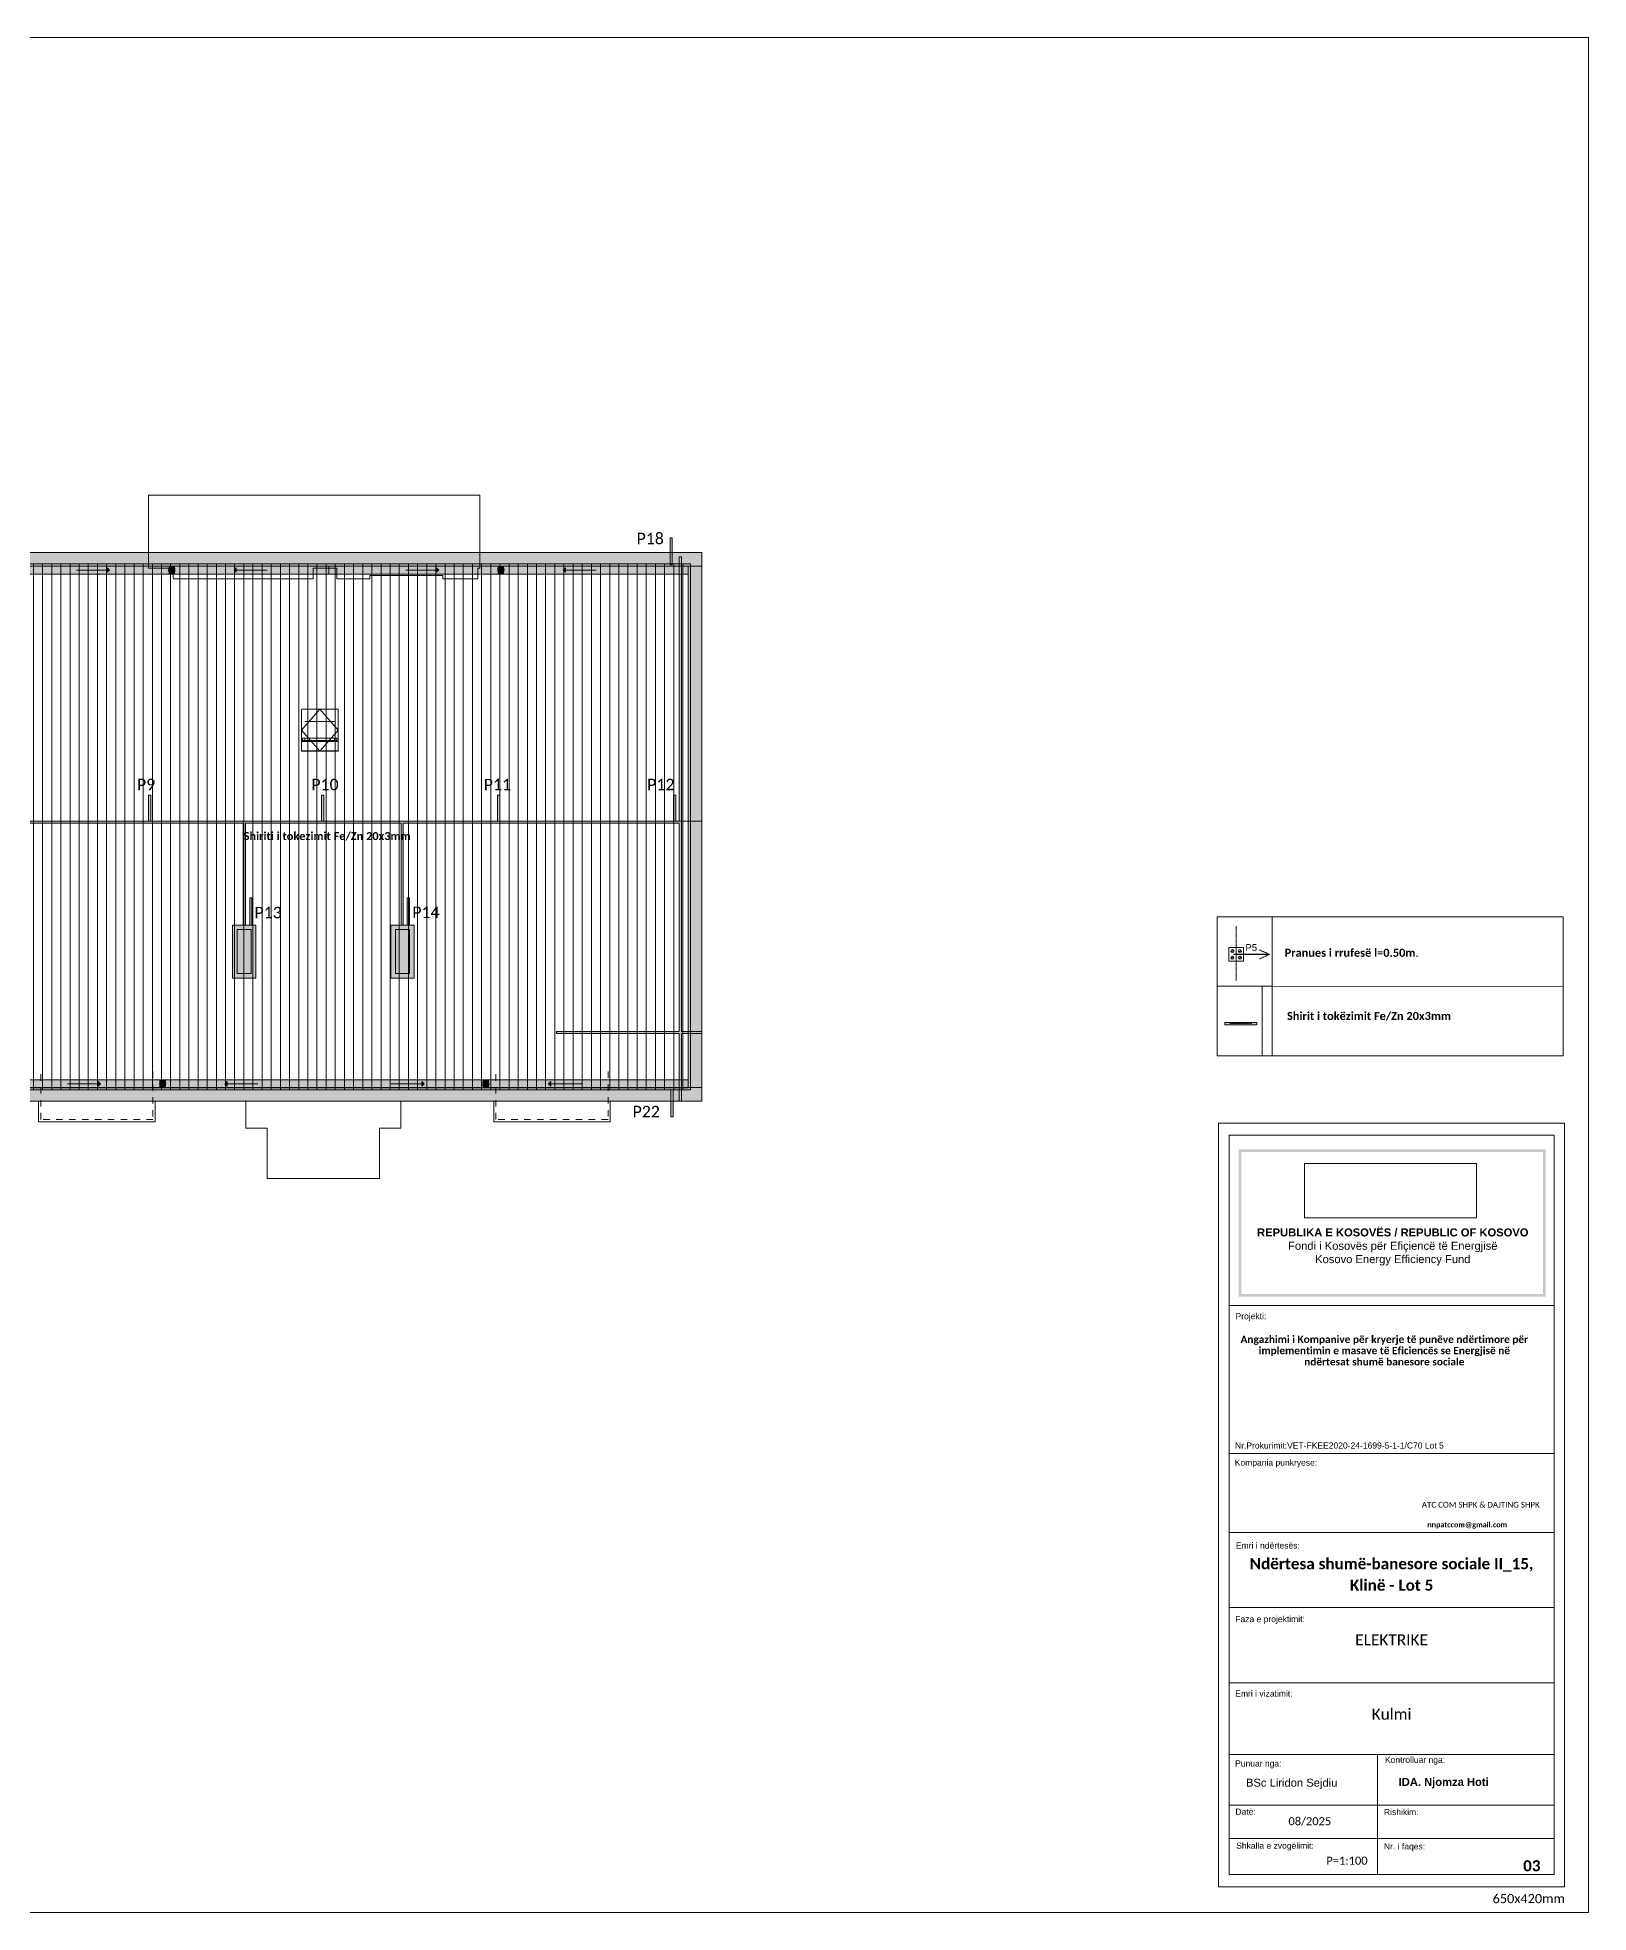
# Model space of a CAD drawing. Header units: millimetres. Extents: x 2791058 to 2855058, y -67651 to -26651.
# Drawn here: x 2821143 to 2855058, y -67651 to -26651 of the extents above; entities that cross this region are included whole.
import ezdxf

# ---------------------------------------------------------------- set-up
doc = ezdxf.new("R2010")
doc.units = ezdxf.units.MM
doc.header["$MEASUREMENT"] = 0
doc.header["$XCLIPFRAME"] = 0
for name, pattern in [('DASHDOT', [1, 0.5, -0.25, 0, -0.25]), ('DASHDOTX2', [2, 1, -0.5, 0, -0.5]), ('Dashed', [282.222223, 141.111112, -141.111112]), ('Long Dashed', [529.166651, 317.499995, -211.666656])]:
    doc.linetypes.add(name, pattern=pattern)
for name, color, linetype, lineweight in [('00 vija ne dukje 1_Pen_No__1', 7, 'Continuous', 0), ('00.Rrufepritesi_Pen_No__1', 7, 'Continuous', 0), ('0_Pen_No__7', 7, 'Continuous', 0), ('Annotation - Text_Pen_No__1', 7, 'Continuous', 0), ('Columns_Pen_No__1', 7, 'Continuous', 0), ('Dimensioning - General_Pen_No__41', 7, 'Continuous', 0), ('Exterior walls_Pen_No__1', 7, 'Continuous', 0), ('Exterior walls_Pen_No__20', 1, 'Continuous', 0), ('Exterior walls_Pen_No__80', 3, 'Continuous', 0), ('Shell - Roof_Pen_No__1', 7, 'Continuous', 0), ('Shell - Roof_Pen_No__2', 8, 'Continuous', 0), ('Shell - Roof_Pen_No__21', 7, 'Continuous', 0), ('Structural - Bearing_Pen_No__1', 7, 'Continuous', 0), ('Structural - Bearing_Pen_No__2', 8, 'Continuous', 0)]:
    doc.layers.add(name, color=color, linetype=linetype, lineweight=lineweight)
for name, color, linetype, lineweight, true_color in [('00 vija ne dukje 1_Pen_No__250', 7, 'Continuous', 13, 0xe8e8e8), ('00.Rrufepritesi_Pen_No__3', 7, 'Continuous', 0, 0xff6600), ('Annotation - Text_Pen_No__61', 7, 'Continuous', 0, 0x6a6a6a), ('Interior - Furniture _Pen_No__82', 7, 'Continuous', 0, 0xaaaaaa), ('Shell - Roof_Pen_No__61', 7, 'Continuous', 0, 0x6a6a6a), ('Shell - Roof_Pen_No__62', 7, 'Continuous', 0, 0xaaaaaa), ('Structural - Bearing_Pen_No__102', 7, 'Continuous', 0, 0xcccccc), ('Structural - Bearing_Pen_No__86', 7, 'Continuous', 0, 0x5555ff)]:
    doc.layers.add(name, color=color, linetype=linetype, lineweight=lineweight, true_color=true_color)
for name, color, linetype in [('Columns', 7, 'Continuous'), ('Drawing & Figure', 7, 'Continuous'), ('Exterior walls', 7, 'Continuous'), ('Shell - Roof', 7, 'Continuous')]:
    doc.layers.add(name, color=color, linetype=linetype)
doc.styles.add('GENERATED_STYLE_1', font='')
doc.styles.add('GENERATED_STYLE_2', font='')
doc.styles.add('GENERATED_STYLE_3', font='')
doc.styles.add('GENERATED_STYLE_4', font='')
doc.styles.add('GENERATED_STYLE_5', font='')
doc.styles.get('GENERATED_STYLE_1').set_extended_font_data('Arial')
doc.styles.get('GENERATED_STYLE_2').set_extended_font_data('Calibri')
doc.styles.get('GENERATED_STYLE_3').set_extended_font_data('Arial', bold=True)
doc.styles.get('GENERATED_STYLE_4').set_extended_font_data('Calibri Light')
doc.styles.get('GENERATED_STYLE_5').set_extended_font_data('Calibri', bold=True)
picture_1 = doc.add_image_def('image1.png', size_in_pixel=(354, 134))
pattern_1 = [(90, (2247653.82, -76424.97), (-200, 0), [])]

# ---------------------------------------------------------------- blocks, each defined once
blk = doc.blocks.new('Wall_1', base_point=(2835368, -49620))
at = {"layer": 'Exterior walls', "linetype": 'Continuous', "lineweight": 0}
for points in [[(2820018, -49440), (2820018, -49620), (2823809, -49620), (2823809, -49440)], [(2823809, -49530), (2823818, -49495), (2823844, -49470), (2823879, -49460), (2823914, -49470), (2823940, -49495), (2823949, -49530), (2823949, -49440), (2823809, -49440)], [(2823818, -49565), (2823809, -49530), (2823809, -49620), (2823949, -49620), (2823949, -49530), (2823940, -49565), (2823914, -49591), (2823879, -49600), (2823844, -49591)], [(2823949, -49440), (2823949, -49620), (2830878, -49620), (2830878, -49440)], [(2830878, -49530), (2830888, -49495), (2830913, -49470), (2830948, -49460), (2830983, -49470), (2831009, -49495), (2831018, -49530), (2831018, -49440), (2830878, -49440)], [(2830888, -49565), (2830878, -49530), (2830878, -49620), (2831018, -49620), (2831018, -49530), (2831009, -49565), (2830983, -49591), (2830948, -49600), (2830913, -49591)], [(2831018, -49440), (2831018, -49620), (2835368, -49620), (2835368, -49440)]]:
    blk.add_hatch(color=255, dxfattribs=at).paths.add_polyline_path(points)
at = {"layer": 'Exterior walls_Pen_No__1', "color": 7, "linetype": 'Continuous', "lineweight": 0, "flags": 128}
for points in [[(2835368, -49440), (2820018, -49440)], [(2820018, -49440), (2820018, -49620)], [(2835368, -49620), (2835368, -49440)], [(2820018, -49620), (2835368, -49620)]]:
    blk.add_lwpolyline(points, dxfattribs=at)
blk = doc.blocks.new('Wall_4', base_point=(2819468, -38209))
at = {"layer": 'Exterior walls', "linetype": 'Continuous', "lineweight": 0}
for points in [[(2824008, -38389), (2824008, -38209), (2819468, -38209), (2819468, -38389)], [(2824008, -38209), (2824008, -38300), (2824018, -38265), (2824043, -38239), (2824078, -38230), (2824113, -38239), (2824139, -38265), (2824148, -38300), (2824148, -38209)], [(2824008, -38389), (2824148, -38389), (2824148, -38300), (2824139, -38335), (2824113, -38361), (2824078, -38370), (2824043, -38361), (2824018, -38335), (2824008, -38300)], [(2831205, -38389), (2831205, -38209), (2824148, -38209), (2824148, -38389)], [(2831205, -38209), (2831205, -38292), (2831214, -38257), (2831240, -38231), (2831275, -38222), (2831310, -38231), (2831335, -38257), (2831345, -38292), (2831345, -38209)], [(2831205, -38389), (2831345, -38389), (2831345, -38292), (2831335, -38327), (2831310, -38353), (2831275, -38362), (2831240, -38353), (2831214, -38327), (2831205, -38292)], [(2835368, -38389), (2835368, -38209), (2831345, -38209), (2831345, -38389)]]:
    blk.add_hatch(color=255, dxfattribs=at).paths.add_polyline_path(points)
at = {"layer": 'Exterior walls_Pen_No__1', "color": 7, "linetype": 'Continuous', "lineweight": 0, "flags": 128}
for points in [[(2835368, -38209), (2819468, -38209)], [(2819468, -38209), (2819468, -38389)], [(2819468, -38389), (2835368, -38389)], [(2835368, -38389), (2835368, -38209)]]:
    blk.add_lwpolyline(points, dxfattribs=at)
blk = doc.blocks.new('Wall_13', base_point=(2829117, -46059))
at = {"layer": 'Exterior walls_Pen_No__80', "linetype": 'Continuous', "lineweight": 0}
blk.add_hatch(color=3, dxfattribs=at).paths.add_polyline_path([(2829142, -46059), (2829142, -43834), (2829092, -43834), (2829092, -46059)])
at = {"layer": 'Exterior walls_Pen_No__80', "color": 3, "linetype": 'Continuous', "lineweight": 0, "flags": 128}
for points in [[(2829092, -43834), (2829092, -46059)], [(2829142, -46059), (2829142, -43834)], [(2829092, -46059), (2829142, -46059)]]:
    blk.add_lwpolyline(points, dxfattribs=at)
blk = doc.blocks.new('Wall_14', base_point=(2825663, -46059))
at = {"layer": 'Exterior walls_Pen_No__80', "linetype": 'Continuous', "lineweight": 0}
blk.add_hatch(color=3, dxfattribs=at).paths.add_polyline_path([(2825688, -46059), (2825688, -43834), (2825638, -43834), (2825638, -46059)])
at = {"layer": 'Exterior walls_Pen_No__80', "color": 3, "linetype": 'Continuous', "lineweight": 0, "flags": 128}
for points in [[(2825638, -43834), (2825638, -46059)], [(2825688, -46059), (2825688, -43834)], [(2825638, -46059), (2825688, -46059)]]:
    blk.add_lwpolyline(points, dxfattribs=at)
blk = doc.blocks.new('Wall_23', base_point=(2835073, -43809))
at = {"layer": 'Exterior walls_Pen_No__20', "linetype": 'Continuous', "lineweight": 0}
blk.add_hatch(color=1, dxfattribs=at).paths.add_polyline_path([(2835098, -43784), (2835098, -43216), (2835048, -43216), (2835048, -43784)])
at = {"layer": 'Exterior walls_Pen_No__20', "color": 1, "linetype": 'Continuous', "lineweight": 0, "flags": 128}
for points in [[(2835098, -43216), (2835048, -43216)], [(2835048, -43216), (2835048, -43784)], [(2835098, -43784), (2835098, -43216)]]:
    blk.add_lwpolyline(points, dxfattribs=at)
blk = doc.blocks.new('Wall_24', base_point=(2831227, -43809))
at = {"layer": 'Exterior walls_Pen_No__20', "linetype": 'Continuous', "lineweight": 0}
blk.add_hatch(color=1, dxfattribs=at).paths.add_polyline_path([(2831252, -43784), (2831252, -43216), (2831202, -43216), (2831202, -43784)])
at = {"layer": 'Exterior walls_Pen_No__20', "color": 1, "linetype": 'Continuous', "lineweight": 0, "flags": 128}
for points in [[(2831252, -43216), (2831202, -43216)], [(2831202, -43216), (2831202, -43784)], [(2831252, -43784), (2831252, -43216)]]:
    blk.add_lwpolyline(points, dxfattribs=at)
blk = doc.blocks.new('Wall_25', base_point=(2827381, -43809))
at = {"layer": 'Exterior walls_Pen_No__20', "linetype": 'Continuous', "lineweight": 0}
blk.add_hatch(color=1, dxfattribs=at).paths.add_polyline_path([(2827406, -43784), (2827406, -43216), (2827356, -43216), (2827356, -43784)])
at = {"layer": 'Exterior walls_Pen_No__20', "color": 1, "linetype": 'Continuous', "lineweight": 0, "flags": 128}
for points in [[(2827406, -43216), (2827356, -43216)], [(2827356, -43216), (2827356, -43784)], [(2827406, -43784), (2827406, -43216)]]:
    blk.add_lwpolyline(points, dxfattribs=at)
blk = doc.blocks.new('Wall_26', base_point=(2823598, -43809))
at = {"layer": 'Exterior walls_Pen_No__20', "linetype": 'Continuous', "lineweight": 0}
blk.add_hatch(color=1, dxfattribs=at).paths.add_polyline_path([(2823623, -43784), (2823623, -43216), (2823573, -43216), (2823573, -43784)])
at = {"layer": 'Exterior walls_Pen_No__20', "color": 1, "linetype": 'Continuous', "lineweight": 0, "flags": 128}
for points in [[(2823623, -43216), (2823573, -43216)], [(2823573, -43216), (2823573, -43784)], [(2823623, -43784), (2823623, -43216)]]:
    blk.add_lwpolyline(points, dxfattribs=at)
blk = doc.blocks.new('Wall_28', base_point=(2829254, -46059))
at = {"layer": 'Exterior walls_Pen_No__20', "linetype": 'Continuous', "lineweight": 0}
blk.add_hatch(color=1, dxfattribs=at).paths.add_polyline_path([(2829279, -46059), (2829279, -45466), (2829229, -45466), (2829229, -46059)])
at = {"layer": 'Exterior walls_Pen_No__20', "color": 1, "linetype": 'Continuous', "lineweight": 0, "flags": 128}
for points in [[(2829279, -45466), (2829229, -45466)], [(2829229, -45466), (2829229, -46059)], [(2829279, -46059), (2829279, -45466)], [(2829229, -46059), (2829279, -46059)]]:
    blk.add_lwpolyline(points, dxfattribs=at)
blk = doc.blocks.new('Wall_29', base_point=(2825808, -46059))
at = {"layer": 'Exterior walls_Pen_No__20', "linetype": 'Continuous', "lineweight": 0}
blk.add_hatch(color=1, dxfattribs=at).paths.add_polyline_path([(2825833, -46059), (2825833, -45466), (2825783, -45466), (2825783, -46059)])
at = {"layer": 'Exterior walls_Pen_No__20', "color": 1, "linetype": 'Continuous', "lineweight": 0, "flags": 128}
for points in [[(2825833, -45466), (2825783, -45466)], [(2825783, -45466), (2825783, -46059)], [(2825833, -46059), (2825833, -45466)], [(2825783, -46059), (2825833, -46059)]]:
    blk.add_lwpolyline(points, dxfattribs=at)
blk = doc.blocks.new('Wall_35', base_point=(2835017, -50251))
at = {"layer": 'Exterior walls_Pen_No__20', "linetype": 'Continuous', "lineweight": 0}
blk.add_hatch(color=1, dxfattribs=at).paths.add_polyline_path([(2835042, -50251), (2835042, -49659), (2834992, -49659), (2834992, -50251)])
at = {"layer": 'Exterior walls_Pen_No__20', "color": 1, "linetype": 'Continuous', "lineweight": 0, "flags": 128}
for points in [[(2835042, -49659), (2834992, -49659)], [(2834992, -49659), (2834992, -50251)], [(2835042, -50251), (2835042, -49659)], [(2834992, -50251), (2835042, -50251)]]:
    blk.add_lwpolyline(points, dxfattribs=at)
blk = doc.blocks.new('Wall_36', base_point=(2847301, -46701))
at = {"layer": 'Exterior walls_Pen_No__20', "linetype": 'Continuous', "lineweight": 0}
blk.add_hatch(color=1, dxfattribs=at).paths.add_polyline_path([(2847301, -46706), (2848082, -46706), (2848082, -46696), (2847301, -46696)])
at = {"layer": 'Exterior walls_Pen_No__20', "color": 1, "linetype": 'Continuous', "lineweight": 0, "flags": 128}
for points in [[(2848082, -46696), (2847301, -46696)], [(2847301, -46696), (2847301, -46706)], [(2847301, -46706), (2848082, -46706)], [(2848082, -46706), (2848082, -46696)]]:
    blk.add_lwpolyline(points, dxfattribs=at)
blk = doc.blocks.new('Column_1', base_point=(2830948, -49530))
at = {"layer": 'Columns', "linetype": 'Continuous', "lineweight": 0, "true_color": 0x000000}
blk.add_hatch(color=18, dxfattribs=at).paths.add_polyline_path([(2830948, -49600, 0.414214), (2831018, -49530, 0.414214), (2830948, -49460, 0.414214), (2830878, -49530, 0.414214)])
at = {"layer": 'Columns_Pen_No__1', "color": 7, "linetype": 'Continuous', "lineweight": 0}
for p, q in [((2830899, -49580), (2830998, -49481)), ((2830998, -49580), (2830899, -49481))]:
    blk.add_line(p, q, dxfattribs=at)
blk.add_circle((2830948, -49530), 70, dxfattribs=at)
blk = doc.blocks.new('Column_2', base_point=(2823879, -49530))
at = {"layer": 'Columns', "linetype": 'Continuous', "lineweight": 0, "true_color": 0x000000}
blk.add_hatch(color=18, dxfattribs=at).paths.add_polyline_path([(2823879, -49600, 0.414214), (2823949, -49530, 0.414214), (2823879, -49460, 0.414214), (2823809, -49530, 0.414214)])
at = {"layer": 'Columns_Pen_No__1', "color": 7, "linetype": 'Continuous', "lineweight": 0}
for p, q in [((2823830, -49580), (2823929, -49481)), ((2823929, -49580), (2823830, -49481))]:
    blk.add_line(p, q, dxfattribs=at)
blk.add_circle((2823879, -49530), 70, dxfattribs=at)
blk = doc.blocks.new('Column_7', base_point=(2824078, -38300))
at = {"layer": 'Columns', "linetype": 'Continuous', "lineweight": 0, "true_color": 0x000000}
blk.add_hatch(color=18, dxfattribs=at).paths.add_polyline_path([(2824078, -38370, 0.414214), (2824148, -38300, 0.414214), (2824078, -38230, 0.414214), (2824008, -38300, 0.414214)])
at = {"layer": 'Columns_Pen_No__1', "color": 7, "linetype": 'Continuous', "lineweight": 0}
for p, q in [((2824029, -38350), (2824128, -38251)), ((2824128, -38350), (2824029, -38251))]:
    blk.add_line(p, q, dxfattribs=at)
blk.add_circle((2824078, -38300), 70, dxfattribs=at)
blk = doc.blocks.new('Column_8', base_point=(2831275, -38292))
at = {"layer": 'Columns', "linetype": 'Continuous', "lineweight": 0, "true_color": 0x000000}
blk.add_hatch(color=18, dxfattribs=at).paths.add_polyline_path([(2831275, -38362, 0.414214), (2831345, -38292, 0.414214), (2831275, -38222, 0.414214), (2831205, -38292, 0.414214)])
at = {"layer": 'Columns_Pen_No__1', "color": 7, "linetype": 'Continuous', "lineweight": 0}
for p, q in [((2831225, -38342), (2831324, -38243)), ((2831324, -38342), (2831225, -38243))]:
    blk.add_line(p, q, dxfattribs=at)
blk.add_circle((2831275, -38292), 70, dxfattribs=at)
blk = doc.blocks.new('Skylight Pivot Hung 22')
at = {"layer": 'Interior - Furniture _Pen_No__82', "color": 253, "linetype": 'Continuous', "lineweight": 0, "true_color": 0xaaaaaa}
for p, q in [((400, 919), (-400, 919)), ((-400, 919), (-400, 0)), ((0, 919), (-400, 460)), ((0, 919), (400, 460)), ((400, 0), (400, 919)), ((0, 0), (-400, 460)), ((0, 0), (400, 460)), ((-400, 0), (400, 0))]:
    blk.add_line(p, q, dxfattribs=at)
blk = doc.blocks.new('Line_5', base_point=(2821998, -38296))
at = {"layer": 'Shell - Roof', "linetype": 'Continuous', "lineweight": 0, "true_color": 0x000000}
blk.add_hatch(color=18, dxfattribs=at).paths.add_polyline_path([(2822719, -38296), (2822669, -38246), (2822669, -38346)])
at = {"layer": 'Shell - Roof_Pen_No__1', "color": 7, "linetype": 'Continuous', "lineweight": 0}
for p, q in [((2822719, -38296), (2822669, -38246)), ((2822669, -38346), (2822669, -38246)), ((2822719, -38296), (2822669, -38346))]:
    blk.add_line(p, q, dxfattribs=at)
at = {"layer": 'Shell - Roof_Pen_No__21', "color": 7, "linetype": 'Continuous', "lineweight": 0}
blk.add_line((2821998, -38296), (2822669, -38296), dxfattribs=at)
blk = doc.blocks.new('Line_6', base_point=(2826162, -38296))
at = {"layer": 'Shell - Roof', "linetype": 'Continuous', "lineweight": 0, "true_color": 0x000000}
blk.add_hatch(color=18, dxfattribs=at).paths.add_polyline_path([(2825440, -38296), (2825490, -38346), (2825490, -38246)])
at = {"layer": 'Shell - Roof_Pen_No__1', "color": 7, "linetype": 'Continuous', "lineweight": 0}
for p, q in [((2825440, -38296), (2825490, -38246)), ((2825440, -38296), (2825490, -38346)), ((2825490, -38246), (2825490, -38346))]:
    blk.add_line(p, q, dxfattribs=at)
at = {"layer": 'Shell - Roof_Pen_No__21', "color": 7, "linetype": 'Continuous', "lineweight": 0}
blk.add_line((2826162, -38296), (2825490, -38296), dxfattribs=at)
blk = doc.blocks.new('Line_7', base_point=(2829198, -38296))
at = {"layer": 'Shell - Roof', "linetype": 'Continuous', "lineweight": 0, "true_color": 0x000000}
blk.add_hatch(color=18, dxfattribs=at).paths.add_polyline_path([(2829919, -38296), (2829869, -38246), (2829869, -38346)])
at = {"layer": 'Shell - Roof_Pen_No__1', "color": 7, "linetype": 'Continuous', "lineweight": 0}
for p, q in [((2829919, -38296), (2829869, -38246)), ((2829869, -38346), (2829869, -38246)), ((2829919, -38296), (2829869, -38346))]:
    blk.add_line(p, q, dxfattribs=at)
at = {"layer": 'Shell - Roof_Pen_No__21', "color": 7, "linetype": 'Continuous', "lineweight": 0}
blk.add_line((2829198, -38296), (2829869, -38296), dxfattribs=at)
blk = doc.blocks.new('Line_8', base_point=(2833362, -38296))
at = {"layer": 'Shell - Roof', "linetype": 'Continuous', "lineweight": 0, "true_color": 0x000000}
blk.add_hatch(color=18, dxfattribs=at).paths.add_polyline_path([(2832640, -38296), (2832690, -38346), (2832690, -38246)])
at = {"layer": 'Shell - Roof_Pen_No__1', "color": 7, "linetype": 'Continuous', "lineweight": 0}
for p, q in [((2832640, -38296), (2832690, -38246)), ((2832640, -38296), (2832690, -38346)), ((2832690, -38246), (2832690, -38346))]:
    blk.add_line(p, q, dxfattribs=at)
at = {"layer": 'Shell - Roof_Pen_No__21', "color": 7, "linetype": 'Continuous', "lineweight": 0}
blk.add_line((2833362, -38296), (2832690, -38296), dxfattribs=at)
blk = doc.blocks.new('Line_9', base_point=(2828878, -49529))
at = {"layer": 'Shell - Roof', "linetype": 'Continuous', "lineweight": 0, "true_color": 0x000000}
blk.add_hatch(color=18, dxfattribs=at).paths.add_polyline_path([(2829599, -49529), (2829549, -49479), (2829549, -49579)])
at = {"layer": 'Shell - Roof_Pen_No__1', "color": 7, "linetype": 'Continuous', "lineweight": 0}
for p, q in [((2829599, -49529), (2829549, -49479)), ((2829549, -49579), (2829549, -49479)), ((2829599, -49529), (2829549, -49579))]:
    blk.add_line(p, q, dxfattribs=at)
at = {"layer": 'Shell - Roof_Pen_No__21', "color": 7, "linetype": 'Continuous', "lineweight": 0}
blk.add_line((2828878, -49529), (2829549, -49529), dxfattribs=at)
blk = doc.blocks.new('Line_10', base_point=(2833042, -49529))
at = {"layer": 'Shell - Roof', "linetype": 'Continuous', "lineweight": 0, "true_color": 0x000000}
blk.add_hatch(color=18, dxfattribs=at).paths.add_polyline_path([(2832320, -49529), (2832370, -49579), (2832370, -49479)])
at = {"layer": 'Shell - Roof_Pen_No__1', "color": 7, "linetype": 'Continuous', "lineweight": 0}
for p, q in [((2832320, -49529), (2832370, -49479)), ((2832320, -49529), (2832370, -49579)), ((2832370, -49479), (2832370, -49579))]:
    blk.add_line(p, q, dxfattribs=at)
at = {"layer": 'Shell - Roof_Pen_No__21', "color": 7, "linetype": 'Continuous', "lineweight": 0}
blk.add_line((2833042, -49529), (2832370, -49529), dxfattribs=at)
blk = doc.blocks.new('Line_11', base_point=(2821798, -49529))
at = {"layer": 'Shell - Roof', "linetype": 'Continuous', "lineweight": 0, "true_color": 0x000000}
blk.add_hatch(color=18, dxfattribs=at).paths.add_polyline_path([(2822519, -49529), (2822469, -49479), (2822469, -49579)])
at = {"layer": 'Shell - Roof_Pen_No__1', "color": 7, "linetype": 'Continuous', "lineweight": 0}
for p, q in [((2822519, -49529), (2822469, -49479)), ((2822469, -49579), (2822469, -49479)), ((2822519, -49529), (2822469, -49579))]:
    blk.add_line(p, q, dxfattribs=at)
at = {"layer": 'Shell - Roof_Pen_No__21', "color": 7, "linetype": 'Continuous', "lineweight": 0}
blk.add_line((2821798, -49529), (2822469, -49529), dxfattribs=at)
blk = doc.blocks.new('Line_12', base_point=(2825962, -49529))
at = {"layer": 'Shell - Roof', "linetype": 'Continuous', "lineweight": 0, "true_color": 0x000000}
blk.add_hatch(color=18, dxfattribs=at).paths.add_polyline_path([(2825240, -49529), (2825290, -49579), (2825290, -49479)])
at = {"layer": 'Shell - Roof_Pen_No__1', "color": 7, "linetype": 'Continuous', "lineweight": 0}
for p, q in [((2825240, -49529), (2825290, -49479)), ((2825240, -49529), (2825290, -49579)), ((2825290, -49479), (2825290, -49579))]:
    blk.add_line(p, q, dxfattribs=at)
at = {"layer": 'Shell - Roof_Pen_No__21', "color": 7, "linetype": 'Continuous', "lineweight": 0}
blk.add_line((2825962, -49529), (2825290, -49529), dxfattribs=at)
blk = doc.blocks.new('Wall_37', base_point=(2835226, -38009))
at = {"layer": 'Exterior walls_Pen_No__80', "linetype": 'Continuous', "lineweight": 0}
for points in [[(2835176, -48384), (2835226, -48384), (2835226, -38009), (2835176, -38009)], [(2835176, -49909), (2835226, -49909), (2835226, -48434), (2835176, -48434)]]:
    blk.add_hatch(color=3, dxfattribs=at).paths.add_polyline_path(points)
at = {"layer": 'Exterior walls_Pen_No__80', "color": 3, "linetype": 'Continuous', "lineweight": 0, "flags": 128}
for points in [[(2835176, -38009), (2835176, -43784)], [(2835226, -38009), (2835176, -38009)], [(2835226, -48384), (2835226, -38009)], [(2835176, -43834), (2835176, -48384)], [(2835176, -48434), (2835176, -49909)], [(2835226, -49909), (2835226, -48434)], [(2835176, -49909), (2835226, -49909)]]:
    blk.add_lwpolyline(points, dxfattribs=at)
blk = doc.blocks.new('Wall_38', base_point=(2835226, -43809))
at = {"layer": 'Exterior walls_Pen_No__80', "linetype": 'Continuous', "lineweight": 0}
blk.add_hatch(color=3, dxfattribs=at).paths.add_polyline_path([(2835176, -43784), (2819609, -43784), (2819609, -43834), (2835176, -43834)])
at = {"layer": 'Exterior walls_Pen_No__80', "color": 3, "linetype": 'Continuous', "lineweight": 0, "flags": 128}
for points in [[(2819784, -43784), (2819609, -43784)], [(2819609, -43834), (2825638, -43834)], [(2823573, -43784), (2819834, -43784)], [(2827356, -43784), (2823623, -43784)], [(2825688, -43834), (2829092, -43834)], [(2831202, -43784), (2827406, -43784)], [(2829142, -43834), (2835176, -43834)], [(2835048, -43784), (2831252, -43784)], [(2835176, -43784), (2835098, -43784)]]:
    blk.add_lwpolyline(points, dxfattribs=at)
blk = doc.blocks.new('Wall_44', base_point=(2834999, -38184))
at = {"layer": 'Exterior walls_Pen_No__20', "linetype": 'Continuous', "lineweight": 0}
blk.add_hatch(color=1, dxfattribs=at).paths.add_polyline_path([(2835024, -38184), (2835024, -37591), (2834974, -37591), (2834974, -38184)])
at = {"layer": 'Exterior walls_Pen_No__20', "color": 1, "linetype": 'Continuous', "lineweight": 0, "flags": 128}
for points in [[(2835024, -37591), (2834974, -37591)], [(2834974, -37591), (2834974, -38184)], [(2835024, -38184), (2835024, -37591)], [(2834974, -38184), (2835024, -38184)]]:
    blk.add_lwpolyline(points, dxfattribs=at)
blk = doc.blocks.new('Wall_45', base_point=(2847808, -48215))
at = {"layer": 'Exterior walls_Pen_No__80', "linetype": 'Continuous', "lineweight": 0}
blk.add_hatch(color=3, dxfattribs=at).paths.add_polyline_path([(2847808, -48190), (2847109, -48190), (2847109, -48240), (2847808, -48240)])
at = {"layer": 'Exterior walls_Pen_No__80', "color": 3, "linetype": 'Continuous', "lineweight": 0, "flags": 128}
for points in [[(2847808, -48190), (2847109, -48190)], [(2847109, -48190), (2847109, -48240)], [(2847109, -48240), (2847808, -48240)], [(2847808, -48240), (2847808, -48190)]]:
    blk.add_lwpolyline(points, dxfattribs=at)
blk = doc.blocks.new('Wall_46', base_point=(2835668, -48409))
at = {"layer": 'Exterior walls_Pen_No__80', "linetype": 'Continuous', "lineweight": 0}
blk.add_hatch(color=3, dxfattribs=at).paths.add_polyline_path([(2835668, -48384), (2832495, -48384), (2832495, -48434), (2835668, -48434)])
at = {"layer": 'Exterior walls_Pen_No__80', "color": 3, "linetype": 'Continuous', "lineweight": 0, "flags": 128}
for points in [[(2835176, -48384), (2832495, -48384)], [(2832495, -48384), (2832495, -48434)], [(2832495, -48434), (2835176, -48434)], [(2835668, -48384), (2835226, -48384)], [(2835226, -48434), (2835668, -48434)], [(2835668, -48434), (2835668, -48384)]]:
    blk.add_lwpolyline(points, dxfattribs=at)

msp = doc.modelspace()

# ---------------------------------------------------------------- hatches: boundary and pattern name
at = {"layer": 'Structural - Bearing_Pen_No__1', "linetype": 'Continuous', "lineweight": 0}
h = msp.add_hatch(color=9, dxfattribs=at)
h.paths.add_polyline_path([(2825918, -46059), (2825408, -46059), (2825408, -47219), (2825918, -47219)])
h.paths.add_polyline_path([(2825508, -47119), (2825818, -47119), (2825818, -46159), (2825508, -46159)], flags=0)
for points in [[(2825818, -46159), (2825508, -46159), (2825508, -47119), (2825818, -47119)], [(2829278, -46159), (2828968, -46159), (2828968, -47119), (2829278, -47119)]]:
    msp.add_hatch(color=8, dxfattribs=at).paths.add_polyline_path(points)
h = msp.add_hatch(color=9, dxfattribs=at)
h.paths.add_polyline_path([(2829378, -46059), (2828868, -46059), (2828868, -47219), (2829378, -47219)])
h.paths.add_polyline_path([(2828968, -47119), (2829278, -47119), (2829278, -46159), (2828968, -46159)], flags=0)
at = {"layer": 'Structural - Bearing_Pen_No__102', "linetype": 'Continuous', "lineweight": 0, "true_color": 0xcccccc}
for points in [[(2819168, -37909), (2819168, -38209), (2835668, -38209), (2835668, -37909)], [(2835668, -38209), (2835368, -38209), (2835368, -43784), (2835668, -43784)], [(2835668, -43784), (2835368, -43784), (2835368, -49609), (2835668, -49609)], [(2820018, -49609), (2820018, -49909), (2835668, -49909), (2835668, -49609)]]:
    msp.add_hatch(color=254, dxfattribs=at).paths.add_polyline_path(points)
h = msp.add_hatch(dxfattribs=at)
h.set_pattern_fill('Thermal_Block', color=254, style=0, pattern_type=2)
h.set_pattern_definition(pattern_1)
h.paths.add_polyline_path([(2835418, -43784), (2835418, -38159), (2819418, -38159), (2819418, -43784)])
h = msp.add_hatch(dxfattribs=at)
h.set_pattern_fill('Thermal_Block', color=254, style=0, pattern_type=2)
h.set_pattern_definition(pattern_1)
h.paths.add_polyline_path([(2835418, -49659), (2835418, -43784), (2819418, -43784), (2819418, -49659)])
at = {"layer": 'Structural - Bearing_Pen_No__86', "linetype": 'Continuous', "lineweight": 0, "true_color": 0x5555ff}
for points in [[(2847411, -50965), (2848682, -50965), (2848682, -51023), (2847469, -51023), (2847469, -54049), (2847411, -54049)], [(2848021, -51023), (2848021, -50965), (2854123, -50965), (2854123, -54049), (2854065, -54049), (2854065, -51023)], [(2847411, -52998), (2847469, -52998), (2847469, -54127), (2848682, -54127), (2848682, -54184), (2847411, -54184)], [(2848021, -54184), (2848021, -54127), (2854065, -54127), (2854065, -52998), (2854123, -52998), (2854123, -54184)]]:
    msp.add_hatch(color=173, dxfattribs=at).paths.add_polyline_path(points)

# ---------------------------------------------------------------- linework, layer by layer
at = {"layer": '00 vija ne dukje 1_Pen_No__1', "color": 7, "linetype": 'Continuous', "lineweight": 0}
for points in [[(2846939, -45879), (2848138, -45879), (2848138, -47399), (2846939, -47399)], [(2847919, -45879), (2854505, -45881), (2854505, -47401), (2848138, -47399), (2848138, -45879)], [(2846939, -47399), (2848138, -47399), (2848138, -48920), (2846939, -48920)], [(2848138, -47399), (2854505, -47401), (2854505, -48922), (2848138, -48920)]]:
    msp.add_lwpolyline(points, close=True, dxfattribs=at)
for points in [[(2854505, -45881), (2854505, -47401)], [(2854505, -47401), (2854505, -48922)]]:
    msp.add_lwpolyline(points, dxfattribs=at)
at = {"layer": '00 vija ne dukje 1_Pen_No__250', "color": 254, "linetype": 'Continuous', "lineweight": 13, "true_color": 0xe8e8e8}
msp.add_lwpolyline([(2847919, -47401), (2847919, -48922)], dxfattribs=at)
at = {"layer": '00.Rrufepritesi_Pen_No__1', "color": 7, "linetype": 'DASHDOTX2', "lineweight": 0}
for q in [(2847865, -46604), (2847865, -46798)]:
    msp.add_line((2848082, -46701), q, dxfattribs=at)
at = {"layer": '00.Rrufepritesi_Pen_No__3', "color": 30, "linetype": 'DASHDOTX2', "lineweight": 0, "true_color": 0xff6600}
msp.add_line((2847353, -46085), (2847353, -47271), dxfattribs=at)
at = {"layer": '00.Rrufepritesi_Pen_No__3', "color": 30, "linetype": 'Continuous', "lineweight": 0, "true_color": 0xff6600}
for p, q in [((2847247, -46649), (2847296, -46605)), ((2847411, -46649), (2847459, -46605)), ((2847247, -46797), (2847296, -46753)), ((2847411, -46797), (2847459, -46753))]:
    msp.add_line(p, q, dxfattribs=at)
msp.add_lwpolyline([(2847517, -46849), (2847517, -46553), (2847190, -46553), (2847190, -46849)], close=True, dxfattribs=at)
at = {"layer": '00.Rrufepritesi_Pen_No__3', "color": 30, "linetype": 'DASHDOT', "lineweight": 0, "true_color": 0xff6600}
msp.add_lwpolyline([(2847214, -48215), (2847698, -48215)], dxfattribs=at)
at = {"layer": '00.Rrufepritesi_Pen_No__3', "color": 30, "linetype": 'Continuous', "lineweight": 0, "true_color": 0xff6600}
for centre in [(2847272, -46627), (2847435, -46627), (2847272, -46775), (2847435, -46775)]:
    msp.add_circle(centre, 32.9, dxfattribs=at)
at = {"layer": 'Exterior walls_Pen_No__1', "color": 7, "linetype": 'Continuous', "lineweight": 0}
for p, q in [((2826914, -41408), (2826914, -41508)), ((2827714, -41408), (2827714, -41508)), ((2826914, -41508), (2826914, -41588)), ((2826914, -41588), (2826914, -41608)), ((2826914, -41608), (2826914, -41658)), ((2826914, -41658), (2826914, -41858)), ((2827714, -41508), (2827714, -41588)), ((2827714, -41588), (2827714, -41608)), ((2827714, -41608), (2827714, -41658)), ((2827714, -41658), (2827714, -41858))]:
    msp.add_line(p, q, dxfattribs=at)
at = {"layer": 'Exterior walls_Pen_No__20', "color": 1, "linetype": 'Continuous', "lineweight": 0}
for p, q in [((2826914, -41338), (2827714, -41338)), ((2826914, -41508), (2826914, -41588)), ((2826914, -41798), (2826914, -41728)), ((2826914, -41798), (2826914, -41898)), ((2826989, -41608), (2827639, -41608)), ((2827714, -41728), (2827714, -41798)), ((2827714, -41798), (2827714, -41898)), ((2826914, -41978), (2826914, -41998)), ((2826914, -41998), (2826939, -41998)), ((2826914, -41998), (2826914, -42048)), ((2826914, -41998), (2826914, -42048)), ((2826964, -42048), (2826914, -42048)), ((2826914, -42048), (2826914, -42248)), ((2826939, -41973), (2826989, -41973)), ((2826939, -42023), (2826939, -41973)), ((2826939, -41998), (2826939, -42023)), ((2826939, -42023), (2826964, -42023)), ((2826989, -42023), (2826939, -42023)), ((2826964, -42023), (2826964, -42048)), ((2827664, -42048), (2826964, -42048)), ((2826989, -41973), (2827639, -41973)), ((2826989, -41973), (2826989, -42023)), ((2826989, -41973), (2827639, -41973)), ((2827639, -42023), (2826989, -42023)), ((2827639, -42023), (2827639, -41973)), ((2827639, -41973), (2827689, -41973)), ((2827689, -42023), (2827639, -42023)), ((2827664, -42048), (2827664, -42023)), ((2827664, -42023), (2827689, -42023)), ((2827714, -42048), (2827664, -42048)), ((2827689, -41973), (2827689, -42023)), ((2827689, -42023), (2827689, -41998)), ((2827689, -41998), (2827714, -41998)), ((2827714, -41898), (2827714, -41978)), ((2827714, -41978), (2827714, -41998)), ((2827714, -41998), (2827714, -42048)), ((2827714, -41998), (2827714, -42048)), ((2827714, -42048), (2827714, -42248)), ((2826914, -42248), (2827714, -42248))]:
    msp.add_line(p, q, dxfattribs=at)
at = {"layer": 'Shell - Roof_Pen_No__1', "color": 7, "linetype": 'Continuous', "lineweight": 0}
for p, q in [((2825918, -46059), (2825408, -46059)), ((2825408, -46059), (2825408, -47219)), ((2825918, -47219), (2825918, -46059)), ((2829378, -46059), (2828868, -46059)), ((2828868, -46059), (2828868, -47219)), ((2829378, -47219), (2829378, -46059)), ((2825408, -47219), (2825918, -47219)), ((2828868, -47219), (2829378, -47219)), ((2846969, -50390), (2854535, -50390)), ((2846969, -57613), (2846969, -50390)), ((2854535, -50390), (2854535, -67090)), ((2847199, -57613), (2847199, -50653)), ((2847199, -50653), (2854304, -50653)), ((2854304, -50653), (2854304, -57613)), ((2854304, -54377), (2847199, -54377)), ((2847199, -66820), (2847199, -54943)), ((2854304, -54943), (2854304, -66820)), ((2854304, -57613), (2847199, -57613)), ((2854304, -57613), (2847199, -57613)), ((2854304, -59342), (2847199, -59342)), ((2854304, -60984), (2847199, -60984)), ((2854304, -62626), (2847199, -62626)), ((2854304, -64198), (2847199, -64198)), ((2850443, -64198), (2850443, -66820)), ((2854304, -65305), (2847199, -65305)), ((2854304, -66033), (2847199, -66033)), ((2854304, -66820), (2847199, -66820)), ((2854535, -67090), (2846969, -67090))]:
    msp.add_line(p, q, dxfattribs=at)
at = {"layer": 'Shell - Roof_Pen_No__2', "color": 8, "linetype": 'Dashed', "lineweight": 0}
for p, q in [((2821218, -50309), (2821218, -49259)), ((2823668, -49259), (2823668, -50309)), ((2831168, -50309), (2831168, -49259)), ((2833618, -49259), (2833618, -50309)), ((2823668, -50309), (2821218, -50309)), ((2833618, -50309), (2831168, -50309))]:
    msp.add_line(p, q, dxfattribs=at)
at = {"layer": 'Shell - Roof_Pen_No__21', "color": 7, "linetype": 'Continuous', "lineweight": 0}
for p, q in [((2791058, -26651), (2855058, -26651)), ((2855058, -67651), (2855058, -26651)), ((2855058, -67651), (2855058, -26651)), ((2791058, -67651), (2855058, -67651))]:
    msp.add_line(p, q, dxfattribs=at)
at = {"layer": 'Shell - Roof_Pen_No__21', "color": 7, "linetype": 'Long Dashed', "lineweight": 0}
for p, q in [((2827513, -38389), (2827513, -38209)), ((2827452, -49620), (2827452, -49440))]:
    msp.add_line(p, q, dxfattribs=at)
at = {"layer": 'Shell - Roof_Pen_No__61', "color": 251, "linetype": 'Continuous', "lineweight": 0, "true_color": 0x6a6a6a}
msp.add_line((2846969, -67090), (2846969, -54943), dxfattribs=at)
at = {"layer": 'Shell - Roof_Pen_No__62', "color": 253, "linetype": 'Continuous', "lineweight": 0, "true_color": 0xaaaaaa}
for p, q in [((2825698, -49898), (2825698, -50499)), ((2829088, -50499), (2829088, -49909)), ((2825698, -50499), (2826168, -50499)), ((2826168, -50499), (2826168, -51598)), ((2828618, -51598), (2828618, -50499)), ((2828618, -50499), (2829088, -50499)), ((2826168, -51598), (2828618, -51598))]:
    msp.add_line(p, q, dxfattribs=at)
at = {"layer": 'Structural - Bearing_Pen_No__1', "color": 7, "linetype": 'Continuous', "lineweight": 0, "flags": 128}
for points in [[(2823568, -38258), (2823568, -36659), (2830818, -36659), (2830818, -38258), (2830768, -38258), (2830768, -38489), (2830008, -38489), (2830008, -38419), (2828408, -38419), (2828408, -38489), (2827688, -38489), (2827688, -38258), (2827168, -38258), (2827168, -38489), (2824119, -38489), (2824088, -38258), (2823618, -38258)], [(2819168, -37909), (2819168, -38209), (2835668, -38209), (2835668, -37909)], [(2835418, -43784), (2835418, -38159), (2819418, -38159), (2819418, -43784)], [(2835668, -38209), (2835368, -38209), (2835368, -43784), (2835668, -43784)], [(2835418, -49659), (2835418, -43784), (2819418, -43784), (2819418, -49659)], [(2835668, -43784), (2835368, -43784), (2835368, -49609), (2835668, -49609)], [(2825818, -46159), (2825508, -46159), (2825508, -47119), (2825818, -47119)], [(2829278, -46159), (2828968, -46159), (2828968, -47119), (2829278, -47119)], [(2820018, -49609), (2820018, -49909), (2835668, -49909), (2835668, -49609)]]:
    msp.add_lwpolyline(points, close=True, dxfattribs=at)
at = {"layer": 'Structural - Bearing_Pen_No__2', "color": 8, "linetype": 'Continuous', "lineweight": 0, "flags": 128}
for points in [[(2823718, -50359), (2823718, -49909), (2821168, -49909), (2821168, -50359)], [(2833668, -50359), (2833668, -49909), (2831118, -49909), (2831118, -50359)]]:
    msp.add_lwpolyline(points, close=True, dxfattribs=at)

# ---------------------------------------------------------------- block references
at = {"layer": 'Columns', "color": 7, "lineweight": 0}
for name, p in [('Column_7', (2824078, -38300)), ('Column_8', (2831275, -38292)), ('Column_2', (2823879, -49530)), ('Column_1', (2830948, -49530))]:
    msp.add_blockref(name, p, dxfattribs=at)
at = {"layer": 'Exterior walls', "color": 1, "lineweight": 0}
for name, p in [('Wall_44', (2834999, -38184)), ('Wall_26', (2823598, -43809)), ('Wall_25', (2827381, -43809)), ('Wall_24', (2831227, -43809)), ('Wall_23', (2835073, -43809)), ('Wall_29', (2825808, -46059)), ('Wall_28', (2829254, -46059)), ('Wall_36', (2847301, -46701)), ('Wall_35', (2835017, -50251))]:
    msp.add_blockref(name, p, dxfattribs=at)
at = {"layer": 'Exterior walls', "color": 3, "lineweight": 0}
for name, p in [('Wall_37', (2835226, -38009)), ('Wall_38', (2835226, -43809)), ('Wall_14', (2825663, -46059)), ('Wall_13', (2829117, -46059)), ('Wall_45', (2847808, -48215)), ('Wall_46', (2835668, -48409))]:
    msp.add_blockref(name, p, dxfattribs=at)
at = {"layer": 'Exterior walls', "color": 7, "lineweight": 0}
for name, p in [('Wall_4', (2819468, -38209)), ('Wall_1', (2835368, -49620))]:
    msp.add_blockref(name, p, dxfattribs=at)
at = {"layer": 'Interior - Furniture _Pen_No__82', "color": 253, "linetype": 'Continuous', "lineweight": 0, "true_color": 0xaaaaaa, "zscale": 1000}
msp.add_blockref('Skylight Pivot Hung 22', (2827314, -42258), dxfattribs=at)
at = {"layer": 'Shell - Roof', "color": 7, "linetype": 'Continuous', "lineweight": 0}
for name, p in [('Line_5', (2821998, -38296)), ('Line_6', (2826162, -38296)), ('Line_7', (2829198, -38296)), ('Line_8', (2833362, -38296)), ('Line_11', (2821798, -49529)), ('Line_12', (2825962, -49529)), ('Line_9', (2828878, -49529)), ('Line_10', (2833042, -49529))]:
    msp.add_blockref(name, p, dxfattribs=at)

# ---------------------------------------------------------------- texts
at = {"layer": '00.Rrufepritesi_Pen_No__1', "color": 7, "linetype": 'Continuous', "lineweight": 0, "attachment_point": 1}
for s, insert, char_height, style in [('\\A1;{\\pql;\\fCalibri|b0|i0|c0|p34;P1\\fCalibri|b0|i0|c0|p34;8}', (2834242, -37481), 250, 'GENERATED_STYLE_2'), ('\\A1;{\\pql;\\fCalibri|b0|i0|c0|p34;P\\fCalibri|b0|i0|c0|p34;9}', (2823318, -42860), 250, 'GENERATED_STYLE_2'), ('\\A1;{\\pql;\\fCalibri|b0|i0|c0|p34;P\\fCalibri|b0|i0|c0|p34;10}', (2827131, -42860), 250, 'GENERATED_STYLE_2'), ('\\A1;{\\pql;\\fCalibri|b0|i0|c0|p34;P\\fCalibri|b0|i0|c0|p34;11}', (2830901, -42862), 250, 'GENERATED_STYLE_2'), ('\\A1;{\\pql;\\fCalibri|b0|i0|c0|p34;P\\fCalibri|b0|i0|c0|p34;12}', (2834474, -42860), 250, 'GENERATED_STYLE_2'), ('\\A1;{\\pql;\\fCalibri|b1|i0|c0|p34;Shiriti i tokezimit Fe/Zn 20x3mm}', (2825650, -44026), 175, 'GENERATED_STYLE_5'), ('\\A1;{\\pql;\\fCalibri|b0|i0|c0|p34;P\\fCalibri|b0|i0|c0|p34;13}', (2825887, -45661), 250, 'GENERATED_STYLE_2'), ('\\A1;{\\pql;\\fCalibri|b0|i0|c0|p34;P\\fCalibri|b0|i0|c0|p34;1\\fCalibri|b0|i0|c0|p34;4}', (2829338, -45654), 250, 'GENERATED_STYLE_2'), ('\\A1;{\\pql;\\fArial|b0|i0|c0|p34;P5}', (2847555, -46476), 150, 'GENERATED_STYLE_1'), ('\\A1;{\\pql;\\fCalibri|b0|i0|c0|p34;P\\fCalibri|b0|i0|c0|p34;22}', (2834156, -50012), 250, 'GENERATED_STYLE_2')]:
    msp.add_mtext(s, dxfattribs=dict(at, insert=insert, char_height=char_height, style=style))
at = {"layer": '0_Pen_No__7', "color": 7, "linetype": 'Continuous', "lineweight": 0, "char_height": 175, "attachment_point": 1, "style": 'GENERATED_STYLE_5'}
for s, insert in [('\\A1;{\\pql;\\fCalibri|b1|i0|c0|p34;Pranues i rrufesë l=0.50m\\fCalibri|b0|i0|c0|p34;.}', (2848413, -46578)), ('\\A1;{\\pql;\\fCalibri|b1|i0|c0|p34;Shirit i tokëzimit Fe/Zn 20x3mm}', (2848465, -47960))]:
    msp.add_mtext(s, dxfattribs=dict(at, insert=insert))
at = {"layer": 'Annotation - Text_Pen_No__1', "color": 7}
for s, style, p in [('IDA. Njomza Hoti', 'GENERATED_STYLE_3', (2850906, -64883)), ('08/2025', 'GENERATED_STYLE_4', (2848497, -65743))]:
    msp.add_text(s, height=175, dxfattribs=dict(at, style=style)).set_placement(p)
at = {"layer": 'Annotation - Text_Pen_No__1', "color": 7, "linetype": 'Continuous', "lineweight": 0, "attachment_point": 2}
for s, insert, char_height, style in [('\\A1;{\\pqc;\\fArial|b1|i0|c0|p34;REPUBLIKA E KOSOVËS / REPUBLIC OF KOSOVO\\P\\pqc;\\fArial|b0|i0|c0|p34;Fondi i Kosovës për Efiçiencë të Energjisë\\P\\pqc;\\fArial|b0|i0|c0|p34;Kosovo Energy Efficiency Fund\\P\\pqc;\\fArial|b1|i0|c0|p34;\\H1.042194x;}', (2850778, -52693), 175, 'GENERATED_STYLE_3'), ('\\A1;{\\pqc;\\fCalibri|b0|i0|c0|p34;ELEKTRIKE}', (2850752, -61568), 242.5, 'GENERATED_STYLE_2'), ('\\A1;{\\pqc;\\fCalibri|b0|i0|c0|p34;Kulmi}', (2850752, -63193), 242.5, 'GENERATED_STYLE_2'), ('\\A1;{\\pqc;\\fCalibri|b0|i0|c0|p34;P=1:100}', (2849776, -66431), 175, 'GENERATED_STYLE_2'), ('\\A1;{\\pqc;\\fCalibri|b1|i0|c0|p34; 0\\fCalibri|b1|i0|c0|p34;3}', (2853776, -66508), 242.5, 'GENERATED_STYLE_5')]:
    msp.add_mtext(s, dxfattribs=dict(at, insert=insert, char_height=char_height, style=style))
at = {"layer": 'Annotation - Text_Pen_No__1', "color": 7, "linetype": 'Continuous', "lineweight": 0, "insert": (2850593, -55038), "char_height": 160, "width": 6798, "attachment_point": 2, "line_spacing_factor": 0.919632, "style": 'GENERATED_STYLE_5'}
msp.add_mtext('\\A1;\\pxqc;Angazhimi i Kompanive për kryerje të punëve ndërtimore për implementimin e masave të Eficiencës se Energjisë në\\Pndërtesat shumë banesore sociale', dxfattribs=at)
at = {"layer": 'Annotation - Text_Pen_No__1', "color": 7, "linetype": 'Continuous', "lineweight": 5, "attachment_point": 2}
for s, insert, char_height, style in [('\\A1;\\pxqc;ATC COM SHPK & DAJTING SHPK ', (2852703, -58672), 125, 'GENERATED_STYLE_4'), ('\\A1;\\pxqc;BSc Liridon Sejdiu', (2848567, -64725), 175, 'GENERATED_STYLE_1')]:
    msp.add_mtext(s, dxfattribs=dict(at, insert=insert, char_height=char_height, style=style))
at = {"layer": 'Annotation - Text_Pen_No__1', "color": 7, "linetype": 'Continuous', "lineweight": 0, "insert": (2850752, -59903), "char_height": 242.5, "attachment_point": 2, "line_spacing_factor": 1.16153, "style": 'GENERATED_STYLE_2'}
msp.add_mtext('\\A1;{\\pqc;\\fCalibri|b1|i0|c0|p34;Ndërtesa shumë-banesor\\fCalibri|b1|i0|c0|p34;e\\fCalibri|b1|i0|c0|p34; \\fCalibri|b1|i0|c0|p34;s\\fCalibri|b1|i0|c0|p34;ocial\\fCalibri|b1|i0|c0|p34;e\\fCalibri|b1|i0|c0|p34; II_15, \\P\\pqc;\\fCalibri|b1|i0|c0|p34;Klinë - Lot 5}', dxfattribs=at)
at = {"layer": 'Annotation - Text_Pen_No__61', "color": 251, "linetype": 'Continuous', "lineweight": 0, "true_color": 0x6a6a6a, "insert": (2853751, -67247), "char_height": 200, "attachment_point": 2, "style": 'GENERATED_STYLE_2'}
msp.add_mtext('\\A1;{\\pqc;\\fCalibri|b0|i0|c0|p34;650\\fCalibri|b0|i0|c0|p34;x420\\fCalibri|b0|i0|c0|p34;mm}', dxfattribs=at)
at = {"layer": 'Dimensioning - General_Pen_No__41', "color": 7, "linetype": 'Continuous', "lineweight": 0, "char_height": 133.38, "attachment_point": 7, "style": 'GENERATED_STYLE_1'}
for s, insert in [('\\A1;{\\pql;\\fArial|b0|i0|c0|p34;Projekti:}', (2847340, -54718)), ('\\pxql;\\A1;Nr.Prokurimit:VET-FKEE2020-24-1699-5-1-1/C70 Lot 5', (2847328, -57508)), ('\\A1;\\pxql;Kompania punkryese:', (2847323, -57920)), ('\\A1;{\\pql;\\fArial|b0|i0|c0|p34;Emri i ndërtesës:}', (2847348, -59695)), ('\\A1;{\\pql;\\fArial|b0|i0|c0|p34;Faza e projektimit:}', (2847333, -61342)), ('\\A1;{\\pql;\\fArial|b0|i0|c0|p34;Emri i vizatimit:}', (2847334, -62931)), ('\\A1;{\\pql;\\fArial|b0|i0|c0|p34;Punuar nga:}', (2847330, -64499)), ('\\A1;{\\pql;\\fArial|b0|i0|c0|p34;Kontrolluar nga:}', (2850607, -64420)), ('\\A1;{\\pql;\\fArial|b0|i0|c0|p34;Datë:}', (2847338, -65514)), ('\\A1;{\\pql;\\fArial|b0|i0|c0|p34;Rishikim:}', (2850586, -65522)), ('\\A1;{\\pql;\\fArial|b0|i0|c0|p34;Shkalla e zvogëlimit:}', (2847353, -66296)), ('\\A1;{\\pql;\\fArial|b0|i0|c0|p34;Nr. i faqes:}', (2850584, -66312))]:
    msp.add_mtext(s, dxfattribs=dict(at, insert=insert))
at = {"layer": 'Dimensioning - General_Pen_No__41', "color": 7, "linetype": 'Continuous', "lineweight": 5, "insert": (2851533, -59259), "char_height": 115, "attachment_point": 7, "line_spacing_factor": 0.922253, "style": 'GENERATED_STYLE_1'}
msp.add_mtext('\\A1;\\pxql,t6.4112,13.191,20.438,28.538;{\\fCalibri|b1|i0|c0|p34;nnpatccom@gmail.com}', dxfattribs=at)

# ---------------------------------------------------------------- pictures from other files: only their frames are drawn
at = {"layer": 'Drawing & Figure', "linetype": 'Continuous', "lineweight": 0}
image = msp.add_image(picture_1, insert=(2848851, -52458), size_in_units=(3759, 1184), dxfattribs=at)
image.set_boundary_path([(-0.5, -0.5), (353.5, 133.5)])

doc.saveas('drawing.dxf')
